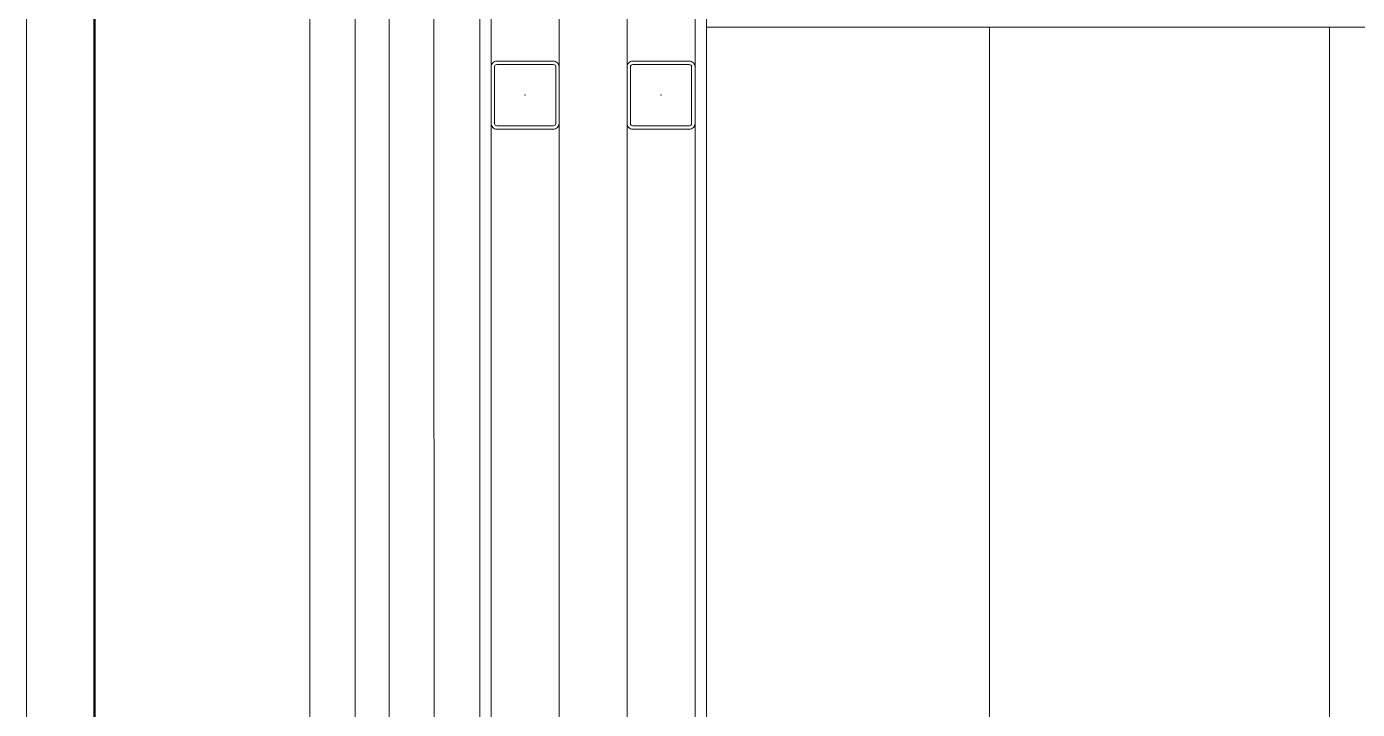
# Model space of a CAD drawing. Extents: x -2749 to 23780, y -1311 to 8245.
# Drawn here: x 13012.5 to 13130, y 1884.8 to 1945.1 of the extents above; entities that cross this region are included whole.
import ezdxf

# ---------------------------------------------------------------- set-up
doc = ezdxf.new("R2010")
doc.units = 0
doc.header["$MEASUREMENT"] = 0
doc.linetypes.add('DOT2', pattern=[0.125, 0, -0.125])
doc.linetypes.add('HIDDEN', pattern=[0.375, 0.25, -0.125])
doc.layers.get('0').update_dxf_attribs({"color": 9, "lineweight": 9})
for name, color, linetype, lineweight in [('01', 9, 'Continuous', 9), ('06C', 9, 'Continuous', 9), ('06D', 9, 'Continuous', 9), ('10', 9, 'Continuous', 9), ('11', 9, 'Continuous', 9), ('20', 9, 'DOT2', 9), ('33', 9, 'BATTING', 9), ('40', 9, 'Continuous', 9), ('40B', 9, 'Continuous', 9)]:
    doc.layers.add(name, color=color, linetype=linetype, lineweight=lineweight)
doc.linetypes.add('BATTING', pattern='A,0.0001,-0.1,[134,ltypeshp.shx,S=0.1,R=0,X=-0.1,Y=0],-0.2,[134,ltypeshp.shx,S=0.1,R=180,X=0.1,Y=0],-0.1', length=0.4001)

# ---------------------------------------------------------------- blocks, each defined once
blk = doc.blocks.new('p-kolon_80x80')
blk.add_lwpolyline([(-40, -40), (40, -40), (40, 40), (-40, 40)], close=True)
blk = doc.blocks.new('prf-60x60')
for points in [[(-2.5, -6), (2.5, -6, 0.414214), (3, -5.5), (3, -0.5, 0.414214), (2.5, 0), (-2.5, 0, 0.414214), (-3, -0.5), (-3, -5.5, 0.414214)], [(-2.5, -5.7), (2.5, -5.7, 0.414214), (2.7, -5.5), (2.7, -0.5, 0.414214), (2.5, -0.3), (-2.5, -0.3, 0.414214), (-2.7, -0.5), (-2.7, -5.5, 0.414214)]]:
    blk.add_lwpolyline(points, format="xyb", close=True)
at = {"color": 252}
blk.add_point((0, -3), dxfattribs=at)
blk = doc.blocks.new('p-2. kat planı')
at = {"layer": '06C'}
blk.add_lwpolyline([(13012.5, 1124.33), (13012.5, 1124.33), (13012.5, 2865), (16712.5, 2865), (16712.49, 2206.39)], dxfattribs=at)
blk.add_lwpolyline([(13012.5, 1124.33), (13012.5, 1124.33), (13012.5, 2865), (16712.5, 2865), (16712.49, 2206.39)], dxfattribs=at)
at = {"layer": '06D'}
for points in [[(13037.5, 1825), (13037.5, 2840), (13925, 2840)], [(13044.5, 1825), (13044.5, 2833), (13925, 2833), (13925, 2825)], [(13059.5, 2390), (13059.5, 1825)], [(13065.5, 1825), (13065.5, 2390)], [(13097.5, 1945), (13097.5, 1845)], [(13097.5, 1845), (13097.5, 1945)], [(13127.5, 1945), (13127.5, 1845)], [(13127.5, 1945), (13127.5, 1845)]]:
    blk.add_lwpolyline(points, dxfattribs=at)
at = {"layer": '10'}
for points, const_width in [([(13018.5, 1124.33), (13018.5, 2859), (16706.5, 2859), (16706.5, 2206.39)], 0.2), ([(13018.5, 1124.33), (13018.5, 2859), (16706.5, 2859), (16706.5, 2206.39)], 0.2), ([(13041.5, 1818.19), (13041.5, 2836), (13931.45, 2836)], 0.1)]:
    blk.add_lwpolyline(points, dxfattribs=dict(at, const_width=const_width))
at = {"layer": '11'}
for points in [[(13052.5, 2390), (13052.5, 2390), (13052.5, 1824), (13072.5, 1824), (13072.5, 2390)], [(13053.5, 2390), (13053.5, 1825), (13071.5, 1825), (13071.5, 2390)]]:
    blk.add_lwpolyline(points, dxfattribs=at)
at = {"layer": '20', "linetype": 'HIDDEN'}
blk.add_lwpolyline([(16671.49, 2158.03, 0.152192), (13054.42, 1065.28, 0.152192)], format="xyb", dxfattribs=at)
at = {"layer": '33', "ltscale": 0.4}
blk.add_lwpolyline([(13925, 2829), (13048.29, 2829), (13048.46, 1825)], dxfattribs=at)
at = {"layer": '40'}
blk.add_lwpolyline([(13054.42, 704.15, -0.030791), (13682.75, 1104.54), (13576.46, 1296.45, -0.024013), (14116.78, 1562.65), (14175.16, 1426.96), (14212.09, 1442.78), (14154.09, 1578.71, -0.023167), (14698.59, 1781.77), (14742.74, 1640.76), (14781.91, 1653.34), (14736.69, 1793.87, -0.023228), (15300.09, 1942.43), (15330.55, 1797.88), (15369.84, 1806.22), (15339.16, 1950.68, -0.024001), (15933.76, 2044.81), (15957.63, 1826.73, -0.029535), (16671.45, 1862.43), (16671.45, 2206.09), (16650.5, 2206.09, 0.149972), (13055.87, 1124.03), (13054.42, 1124.03)], format="xyb", close=True, dxfattribs=at)
at = {"layer": '40B'}
blk.add_lwpolyline([(13052.5, 1837.5), (13052.5, 1065.5), (13054.42, 1065.5, -0.152186), (16671.45, 2158.21), (16671.45, 2226.09), (16672.5, 2226.09), (16672.5, 2372.5), (15945, 2372.5), (15945, 2365), (14187.5, 2363), (14187.5, 2825), (13845, 2825), (13845, 1845), (13845, 1837.5)], format="xyb", close=True, dxfattribs=at)
at = {"layer": '01'}
blk.add_blockref('p-kolon_80x80', (13112.5, 1985), dxfattribs=at)
at = {"layer": '10'}
for p in [(13056.5, 1942), (13068.5, 1942)]:
    blk.add_blockref('prf-60x60', p, dxfattribs=at)

msp = doc.modelspace()

# ---------------------------------------------------------------- linework, layer by layer
at = {"layer": '20', "linetype": 'HIDDEN'}
for points in [[(13074.5, 1250.48, -0.146575), (16650.5, 2301.36, -0.146575)], [(13074.5, 1209.1, -0.147553), (16652.5, 2266.71)]]:
    msp.add_lwpolyline(points, format="xyb", dxfattribs=at)

# ---------------------------------------------------------------- block references
msp.add_blockref('p-2. kat planı', (0, 0))

doc.saveas('drawing.dxf')
